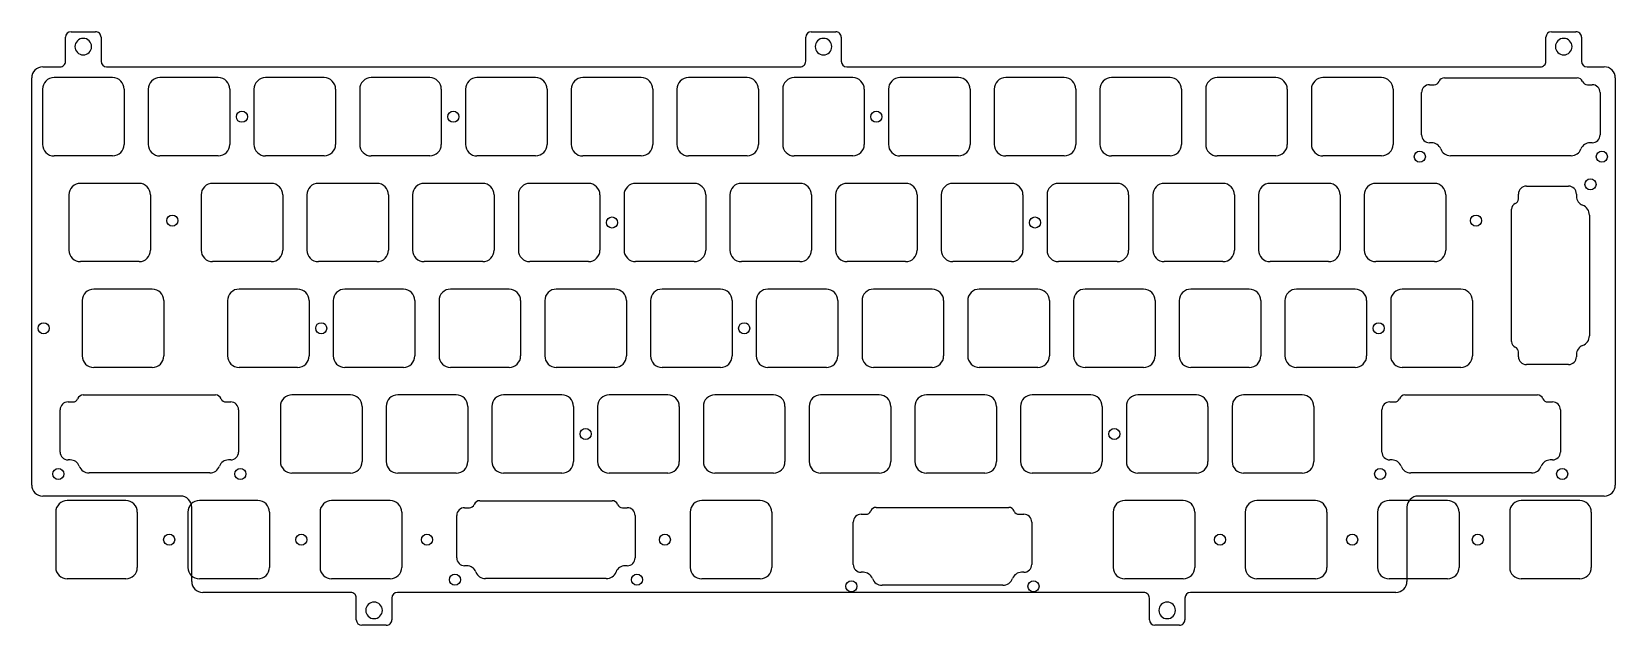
# Model space of a CAD drawing. Header units: millimetres. Extents: x -9 to 276, y -92 to 15.
import ezdxf

# ---------------------------------------------------------------- set-up
doc = ezdxf.new("R2010")
doc.units = ezdxf.units.MM
doc.header["$MEASUREMENT"] = 0
doc.layers.add('BLACK', color=7, linetype='CONTINUOUS')
doc.layers.add('Edge.Cuts', color=53, linetype='CONTINUOUS')

msp = doc.modelspace()

# ---------------------------------------------------------------- linework, layer by layer
at = {"layer": 'BLACK', "linetype": 'Continuous'}
for p, q in [((12.41875, -31.05), (1.868749, -31.05)), ((-0.20625, -33.125), (-0.20625, -43.075001)), ((14.49375, -33.125), (14.49375, -43.075)), ((12.41875, -45.15), (1.86875, -45.15))]:
    msp.add_line(p, q, dxfattribs=at)
at = {"layer": 'BLACK'}
for centre, radius, start, end in [((1.868754, -33.125004), 2.075004, 90.00013806, 179.99988955), ((12.41875, -33.125), 2.075, 0, 90), ((1.868752, -43.074998), 2.075002, 180.00008284, 269.99994478), ((12.41875, -43.075), 2.075, 270, 0)]:
    msp.add_arc(centre, radius, start, end, dxfattribs=at)
at = {"layer": 'Edge.Cuts', "linetype": 'Continuous'}
for p, q in [((-3.2, 10), (-3.2, 14.33)), ((-2.2, 15.33), (2.2, 15.33)), ((3.2, 14.33), (3.2, 10)), ((130.15, 10), (130.15, 14.33)), ((131.15, 15.33), (135.55, 15.33)), ((136.55, 14.33), (136.55, 10)), ((263.5, 10), (263.5, 14.33)), ((264.5, 15.33), (268.9, 15.33)), ((269.9, 14.33), (269.9, 10)), ((-7.3, 9), (-4.2, 9)), ((4.2, 9), (129.15, 9)), ((137.55, 9), (262.5, 9)), ((270.9, 9), (274, 9)), ((-9.3, -66.34), (-9.3, 7)), ((5.275, 7.05), (-5.275, 7.05)), ((24.325, 7.05), (13.775, 7.05)), ((43.375, 7.05), (32.825, 7.05)), ((62.425, 7.05), (51.875, 7.05)), ((81.475, 7.05), (70.925, 7.05)), ((100.525, 7.05), (89.975, 7.05)), ((119.575, 7.05), (109.025, 7.05)), ((138.625, 7.05), (128.075, 7.05)), ((157.675, 7.05), (147.125, 7.05)), ((176.725, 7.05), (166.175, 7.05)), ((195.775, 7.05), (185.225, 7.05)), ((214.825, 7.05), (204.275, 7.05)), ((233.875, 7.05), (223.325, 7.05)), ((242.52436, 5.77544), (243.38997, 5.77544)), ((245.24718, 7.0276), (269.10242, 7.0276)), ((270.95963, 5.77544), (271.82524, 5.77544)), ((276, 7), (276, -66.34)), ((-7.35, 4.975), (-7.35, -4.975)), ((7.35, 4.975), (7.35, -4.975)), ((11.7, 4.975), (11.7, -4.975)), ((26.4, 4.975), (26.4, -4.975)), ((30.75, 4.975), (30.75, -4.975)), ((45.45, 4.975), (45.45, -4.975)), ((49.8, 4.975), (49.8, -4.975)), ((64.5, 4.975), (64.5, -4.975)), ((68.85, 4.975), (68.85, -4.975)), ((83.55, 4.975), (83.55, -4.975)), ((87.9, 4.975), (87.9, -4.975)), ((102.6, 4.975), (102.6, -4.975)), ((106.95, 4.975), (106.95, -4.975)), ((121.65, 4.975), (121.65, -4.975)), ((126, 4.975), (126, -4.975)), ((140.7, 4.975), (140.7, -4.975)), ((145.05, 4.975), (145.05, -4.975)), ((159.75, 4.975), (159.75, -4.975)), ((164.1, 4.975), (164.1, -4.975)), ((178.8, 4.975), (178.8, -4.975)), ((183.15, 4.975), (183.15, -4.975)), ((197.85, 4.975), (197.85, -4.975)), ((202.2, 4.975), (202.2, -4.975)), ((216.9, 4.975), (216.9, -4.975)), ((221.25, 4.975), (221.25, -4.975)), ((235.95, 4.975), (235.95, -4.975)), ((241.09936, -3.25044), (241.09936, 4.35044)), ((273.25024, 4.35044), (273.25024, -3.25044)), ((242.9284, -4.67544), (242.52436, -4.67544)), ((271.82524, -4.67544), (271.4212, -4.67544)), ((5.275, -7.05), (-5.275, -7.05)), ((24.325, -7.05), (13.775, -7.05)), ((43.375, -7.05), (32.825, -7.05)), ((62.425, -7.05), (51.875, -7.05)), ((81.475, -7.05), (70.925, -7.05)), ((100.525, -7.05), (89.975, -7.05)), ((119.575, -7.05), (109.025, -7.05)), ((138.625, -7.05), (128.075, -7.05)), ((157.675, -7.05), (147.125, -7.05)), ((176.725, -7.05), (166.175, -7.05)), ((195.775, -7.05), (185.225, -7.05)), ((214.825, -7.05), (204.275, -7.05)), ((233.875, -7.05), (223.325, -7.05)), ((268.0503, -7.01191), (246.2993, -7.01191)), ((-2.587499, -14.074999), (-2.587499, -24.025001)), ((10.0375, -12), (-0.5125, -12)), ((12.112501, -14.075), (12.112501, -24.025)), ((21.225, -14.075), (21.225, -24.025)), ((33.85, -12), (23.3, -12)), ((35.925, -14.075), (35.925, -24.025)), ((40.275, -14.075), (40.275, -24.025)), ((52.9, -12), (42.35, -12)), ((54.975, -14.075), (54.975, -24.025)), ((59.325, -14.075), (59.325, -24.025)), ((71.95, -12), (61.4, -12)), ((74.025, -14.075), (74.025, -24.025)), ((78.375, -14.075), (78.375, -24.025)), ((91, -12), (80.45, -12)), ((93.075, -14.075), (93.075, -24.025)), ((97.425, -14.075), (97.425, -24.025)), ((110.05, -12), (99.5, -12)), ((112.125, -14.075), (112.125, -24.025)), ((116.475, -14.075), (116.475, -24.025)), ((129.1, -12), (118.55, -12)), ((131.175, -14.075), (131.175, -24.025)), ((135.525, -14.075), (135.525, -24.025)), ((148.15, -12), (137.6, -12)), ((150.225, -14.075), (150.225, -24.025)), ((154.575, -14.075), (154.575, -24.025)), ((167.2, -12), (156.65, -12)), ((169.275, -14.075), (169.275, -24.025)), ((173.625, -14.075), (173.625, -24.025)), ((186.25, -12), (175.7, -12)), ((188.325, -14.075), (188.325, -24.025)), ((192.675, -14.075), (192.675, -24.025)), ((205.3, -12), (194.75, -12)), ((207.375, -14.075), (207.375, -24.025)), ((211.725, -14.075), (211.725, -24.025)), ((224.35, -12), (213.8, -12)), ((226.425, -14.075), (226.425, -24.025)), ((230.775, -14.075), (230.775, -24.025)), ((243.4, -12), (232.85, -12)), ((245.475, -14.075), (245.475, -24.025)), ((258.54331, -14.79037), (258.54331, -13.92476)), ((259.96831, -12.49976), (267.56919, -12.49976)), ((268.99419, -13.92476), (268.99419, -14.3288)), ((257.29115, -40.50282), (257.29115, -16.64758)), ((271.33066, -17.6997), (271.33066, -39.4507)), ((10.0375, -26.100001), (-0.5125, -26.1)), ((33.85, -26.1), (23.3, -26.1)), ((52.9, -26.1), (42.35, -26.1)), ((71.95, -26.1), (61.4, -26.1)), ((91, -26.1), (80.45, -26.1)), ((110.05, -26.1), (99.5, -26.1)), ((129.1, -26.1), (118.55, -26.1)), ((148.15, -26.1), (137.6, -26.1)), ((167.2, -26.1), (156.65, -26.1)), ((186.25, -26.1), (175.7, -26.1)), ((205.3, -26.1), (194.75, -26.1)), ((224.35, -26.1), (213.8, -26.1)), ((243.4, -26.1), (232.85, -26.1)), ((38.6125, -31.05), (28.0625, -31.05)), ((57.6625, -31.05), (47.1125, -31.05)), ((76.7125, -31.05), (66.1625, -31.05)), ((95.7625, -31.05), (85.2125, -31.05)), ((114.8125, -31.05), (104.2625, -31.05)), ((133.8625, -31.05), (123.3125, -31.05)), ((152.9125, -31.05), (142.3625, -31.05)), ((171.9625, -31.05), (161.4125, -31.05)), ((191.0125, -31.05), (180.4625, -31.05)), ((210.0625, -31.05), (199.5125, -31.05)), ((229.1125, -31.05), (218.5625, -31.05)), ((248.16875, -31.05), (237.618749, -31.05)), ((25.9875, -33.125), (25.9875, -43.075)), ((40.6875, -33.125), (40.6875, -43.075)), ((45.0375, -33.125), (45.0375, -43.075)), ((59.7375, -33.125), (59.7375, -43.075)), ((64.0875, -33.125), (64.0875, -43.075)), ((78.7875, -33.125), (78.7875, -43.075)), ((83.1375, -33.125), (83.1375, -43.075)), ((97.8375, -33.125), (97.8375, -43.075)), ((102.1875, -33.125), (102.1875, -43.075)), ((116.8875, -33.125), (116.8875, -43.075)), ((121.2375, -33.125), (121.2375, -43.075)), ((135.9375, -33.125), (135.9375, -43.075)), ((140.2875, -33.125), (140.2875, -43.075)), ((154.9875, -33.125), (154.9875, -43.075)), ((159.3375, -33.125), (159.3375, -43.075)), ((174.0375, -33.125), (174.0375, -43.075)), ((178.3875, -33.125), (178.3875, -43.075)), ((193.0875, -33.125), (193.0875, -43.075)), ((197.4375, -33.125), (197.4375, -43.075)), ((212.1375, -33.125), (212.1375, -43.075)), ((216.4875, -33.125), (216.4875, -43.075)), ((231.1875, -33.125), (231.1875, -43.075)), ((235.54375, -33.125), (235.54375, -43.075001)), ((250.24375, -33.125), (250.24375, -43.075)), ((258.54331, -43.22564), (258.54331, -42.36003)), ((38.6125, -45.15), (28.0625, -45.15)), ((57.6625, -45.15), (47.1125, -45.15)), ((76.7125, -45.15), (66.1625, -45.15)), ((95.7625, -45.15), (85.2125, -45.15)), ((114.8125, -45.15), (104.2625, -45.15)), ((133.8625, -45.15), (123.3125, -45.15)), ((152.9125, -45.15), (142.3625, -45.15)), ((171.9625, -45.15), (161.4125, -45.15)), ((191.0125, -45.15), (180.4625, -45.15)), ((210.0625, -45.15), (199.5125, -45.15)), ((229.1125, -45.15), (218.5625, -45.15)), ((248.16875, -45.15), (237.61875, -45.15)), ((267.56919, -44.65064), (259.96831, -44.65064)), ((268.99419, -42.8216), (268.99419, -43.22564)), ((-0.02157, -50.1224), (23.83367, -50.1224)), ((48.1375, -50.1), (37.5875, -50.1)), ((67.1875, -50.1), (56.6375, -50.1)), ((86.2375, -50.1), (75.6875, -50.1)), ((105.2875, -50.1), (94.7375, -50.1)), ((124.3375, -50.1), (113.7875, -50.1)), ((143.3875, -50.1), (132.8375, -50.1)), ((162.4375, -50.1), (151.8875, -50.1)), ((181.4875, -50.1), (170.9375, -50.1)), ((200.5375, -50.1), (189.9875, -50.1)), ((219.5875, -50.1), (209.0375, -50.1)), ((238.10343, -50.1224), (261.95867, -50.1224)), ((-4.16939, -60.40044), (-4.16939, -52.79956)), ((-2.74439, -51.37456), (-1.87878, -51.37456)), ((25.69088, -51.37456), (26.55649, -51.37456)), ((27.98149, -52.79956), (27.98149, -60.40044)), ((35.5125, -52.175), (35.5125, -62.125)), ((50.2125, -52.175), (50.2125, -62.125)), ((54.5625, -52.175), (54.5625, -62.125)), ((69.2625, -52.175), (69.2625, -62.125)), ((73.6125, -52.175), (73.6125, -62.125)), ((88.3125, -52.175), (88.3125, -62.125)), ((92.6625, -52.175), (92.6625, -62.125)), ((107.3625, -52.175), (107.3625, -62.125)), ((111.7125, -52.175), (111.7125, -62.125)), ((126.4125, -52.175), (126.4125, -62.125)), ((130.7625, -52.175), (130.7625, -62.125)), ((145.4625, -52.175), (145.4625, -62.125)), ((149.8125, -52.175), (149.8125, -62.125)), ((164.5125, -52.175), (164.5125, -62.125)), ((168.8625, -52.175), (168.8625, -62.125)), ((183.5625, -52.175), (183.5625, -62.125)), ((187.9125, -52.175), (187.9125, -62.125)), ((202.6125, -52.175), (202.6125, -62.125)), ((206.9625, -52.175), (206.9625, -62.125)), ((221.6625, -52.175), (221.6625, -62.125)), ((233.95561, -60.40044), (233.95561, -52.79956)), ((235.38061, -51.37456), (236.24622, -51.37456)), ((263.81588, -51.37456), (264.68149, -51.37456)), ((266.10649, -52.79956), (266.10649, -60.40044)), ((-2.34035, -61.82544), (-2.74439, -61.82544)), ((26.55649, -61.82544), (26.15245, -61.82544)), ((235.78465, -61.82544), (235.38061, -61.82544)), ((264.68149, -61.82544), (264.27745, -61.82544)), ((22.78155, -64.16191), (1.03055, -64.16191)), ((48.1375, -64.2), (37.5875, -64.2)), ((67.1875, -64.2), (56.6375, -64.2)), ((86.2375, -64.2), (75.6875, -64.2)), ((105.2875, -64.2), (94.7375, -64.2)), ((124.3375, -64.2), (113.7875, -64.2)), ((143.3875, -64.2), (132.8375, -64.2)), ((162.4375, -64.2), (151.8875, -64.2)), ((181.4875, -64.2), (170.9375, -64.2)), ((200.5375, -64.2), (189.9875, -64.2)), ((219.5875, -64.2), (209.0375, -64.2)), ((260.90655, -64.16191), (239.15555, -64.16191)), ((17.525, -68.34), (-7.3, -68.34)), ((274, -68.34), (240.45625, -68.34)), ((-4.96875, -71.225), (-4.96875, -81.175001)), ((7.65625, -69.15), (-2.893751, -69.15)), ((9.73125, -71.225), (9.73125, -81.175)), ((18.84375, -71.225), (18.84375, -81.175001)), ((19.525, -83.7), (19.525, -70.34)), ((31.46875, -69.15), (20.918749, -69.15)), ((33.54375, -71.225), (33.54375, -81.175)), ((42.65625, -71.225), (42.65625, -81.175001)), ((55.28125, -69.15), (44.731249, -69.15)), ((57.35625, -71.225), (57.35625, -81.175)), ((68.69311, -70.42456), (69.55872, -70.42456)), ((71.41593, -69.1724), (95.27117, -69.1724)), ((97.12838, -70.42456), (97.99399, -70.42456)), ((109.33125, -71.225), (109.33125, -81.175001)), ((121.95625, -69.15), (111.406249, -69.15)), ((124.03125, -71.225), (124.03125, -81.175)), ((142.85343, -70.363025), (166.70867, -70.363025)), ((185.53125, -71.225), (185.53125, -81.175001)), ((198.15625, -69.15), (187.606249, -69.15)), ((200.23125, -71.225), (200.23125, -81.175)), ((209.34375, -71.225), (209.34375, -81.175001)), ((221.96875, -69.15), (211.418749, -69.15)), ((224.04375, -71.225), (224.04375, -81.175)), ((233.15625, -71.225), (233.15625, -81.175001)), ((245.78125, -69.15), (235.231249, -69.15)), ((238.45625, -70.34), (238.45625, -83.7)), ((247.85625, -71.225), (247.85625, -81.175)), ((256.96875, -71.225), (256.96875, -81.175001)), ((269.59375, -69.15), (259.043749, -69.15)), ((271.66875, -71.225), (271.66875, -81.175)), ((67.26811, -79.45044), (67.26811, -71.84956)), ((99.41899, -71.84956), (99.41899, -79.45044)), ((138.70561, -80.641065), (138.70561, -73.040185)), ((140.13061, -71.615185), (140.99622, -71.615185)), ((168.56588, -71.615185), (169.43149, -71.615185)), ((170.85649, -73.040185), (170.85649, -80.641065)), ((69.09715, -80.87544), (68.69311, -80.87544)), ((97.99399, -80.87544), (97.58995, -80.87544)), ((140.53465, -82.066065), (140.13061, -82.066065)), ((169.43149, -82.066065), (169.02745, -82.066065)), ((7.65625, -83.25), (-2.89375, -83.25)), ((31.46875, -83.25), (20.91875, -83.25)), ((55.28125, -83.25), (44.73125, -83.25)), ((94.21905, -83.21191), (72.46805, -83.21191)), ((121.95625, -83.25), (111.40625, -83.25)), ((165.65655, -84.402535), (143.90555, -84.402535)), ((198.15625, -83.25), (187.60625, -83.25)), ((221.96875, -83.25), (211.41875, -83.25)), ((245.78125, -83.25), (235.23125, -83.25)), ((269.59375, -83.25), (259.04375, -83.25)), ((48.187498, -85.7), (21.525, -85.7)), ((49.187498, -90.62), (49.187498, -86.7)), ((55.5875, -86.7), (55.5875, -90.62)), ((191.0625, -85.7), (56.5875, -85.7)), ((192.0625, -90.62), (192.0625, -86.7)), ((198.4625, -86.7), (198.4625, -90.62)), ((236.45625, -85.7), (199.4625, -85.7)), ((54.5875, -91.62), (50.187498, -91.62)), ((197.4625, -91.62), (193.0625, -91.62))]:
    msp.add_line(p, q, dxfattribs=at)
at = {"layer": 'Edge.Cuts'}
for centre in [(28.575, 0), (66.675, 0), (142.875, 0), (240.775, -7.2), (273.575, -7.2), (271.51875, -12.175), (16.04875, -18.7), (95.25, -19.05), (171.45, -19.05), (250.9012, -18.7), (-7.14375, -38.1), (42.8625, -38.1), (119.0625, -38.1), (233.3625, -38.1), (90.4875, -57.15), (185.7375, -57.15), (-4.49375, -64.35), (28.30625, -64.35), (233.63125, -64.35), (266.43125, -64.35), (15.478125, -76.2), (39.290625, -76.2), (61.9125, -76.2), (104.775, -76.2), (204.7875, -76.2), (228.6, -76.2), (251.221875, -76.2), (66.94375, -83.4), (99.74375, -83.4), (138.38125, -84.590625), (171.18125, -84.590625)]:
    msp.add_circle(centre, 1, dxfattribs=at)
for centre, radius, start, end in [((-2.199954, 14.329983), 1.000046, 90.00263556, 179.99902602), ((2.200046, 14.329983), 1.000017, 0.00097407, 90.00263556), ((131.150046, 14.329983), 1.000046, 90.00263556, 179.99902602), ((135.550046, 14.329983), 1.000017, 0.00097407, 90.00263556), ((264.500046, 14.329983), 1.000046, 90.00263556, 179.99902602), ((268.900046, 14.329983), 1.000017, 0.00097407, 90.00263556), ((0, 12.63), 1.5, 0, 180), ((0, 12.63), 1.5, 180, 0), ((133.35, 12.63), 1.5, 0, 180), ((133.35, 12.63), 1.5, 180, 0), ((266.7, 12.63), 1.5, 0, 180), ((266.7, 12.63), 1.5, 180, 0), ((-7.299954, 6.999983), 2.000046, 90.00131779, 179.999513), ((-4.199954, 9.999983), 0.999954, 269.99736435, 0.00097407), ((4.200046, 9.999983), 0.999983, 179.99902602, 269.99736435), ((129.150046, 9.999983), 0.999954, 269.99736435, 0.00097407), ((137.550046, 9.999983), 0.999983, 179.99902602, 269.99736435), ((262.500046, 9.999983), 0.999954, 269.99736435, 0.00097407), ((270.900046, 9.999983), 0.999983, 179.99902602, 269.99736435), ((274.000046, 6.999983), 2.000017, 0.00048703, 90.00131779), ((-5.275028, 4.974985), 2.074972, 89.99922686, 179.99958581), ((5.274972, 4.974985), 2.075015, 0.00041418, 89.99922686), ((13.774972, 4.974985), 2.074972, 89.99922686, 179.99958581), ((24.324972, 4.974985), 2.075015, 0.00041418, 89.99922686), ((32.824972, 4.974985), 2.074972, 89.99922686, 179.99958581), ((43.374972, 4.974985), 2.075015, 0.00041418, 89.99922686), ((51.874972, 4.974985), 2.074972, 89.99922686, 179.99958581), ((62.424972, 4.974985), 2.075015, 0.00041418, 89.99922686), ((70.924972, 4.974985), 2.074972, 89.99922686, 179.99958581), ((81.474972, 4.974985), 2.075015, 0.00041418, 89.99922686), ((89.974972, 4.974985), 2.074972, 89.99922686, 179.99958581), ((100.524972, 4.974985), 2.075015, 0.00041418, 89.99922686), ((109.024972, 4.974985), 2.074972, 89.99922686, 179.99958581), ((119.574972, 4.974985), 2.075015, 0.00041418, 89.99922686), ((128.074972, 4.974985), 2.074972, 89.99922686, 179.99958581), ((138.624972, 4.974985), 2.075015, 0.00041418, 89.99922686), ((147.124972, 4.974985), 2.074972, 89.99922686, 179.99958581), ((157.674972, 4.974985), 2.075015, 0.00041418, 89.99922686), ((166.174972, 4.974985), 2.074972, 89.99922686, 179.99958581), ((176.724972, 4.974985), 2.075015, 0.00041418, 89.99922686), ((185.224972, 4.974985), 2.074972, 89.99922686, 179.99958581), ((195.774972, 4.974985), 2.075015, 0.00041418, 89.99922686), ((204.274972, 4.974985), 2.074972, 89.99922686, 179.99958581), ((214.824972, 4.974985), 2.075015, 0.00041418, 89.99922686), ((223.324972, 4.974985), 2.074972, 89.99922686, 179.99958581), ((233.874972, 4.974985), 2.075015, 0.00041418, 89.99922686), ((242.52436, 4.35044), 1.425, 90, 180), ((243.38997, 6.70385), 0.928411, 270, 337.97729805), ((245.2472, 5.9526), 1.075006, 90.00106597, 157.97610066), ((269.1024, 5.9526), 1.075, 22.02389934, 89.99893403), ((270.9596, 6.7039), 0.92846, 202.02625676, 270.00185132), ((271.82524, 4.35044), 1.425, 0, 90), ((-5.275028, -4.975015), 2.074985, 179.99958581, 270.00077315), ((5.274972, -4.975015), 2.075028, 270.00077315, 0.00041418), ((13.774972, -4.975015), 2.074985, 179.99958581, 270.00077315), ((24.324972, -4.975015), 2.075028, 270.00077315, 0.00041418), ((32.824972, -4.975015), 2.074985, 179.99958581, 270.00077315), ((43.374972, -4.975015), 2.075028, 270.00077315, 0.00041418), ((51.874972, -4.975015), 2.074985, 179.99958581, 270.00077315), ((62.424972, -4.975015), 2.075028, 270.00077315, 0.00041418), ((70.924972, -4.975015), 2.074985, 179.99958581, 270.00077315), ((81.474972, -4.975015), 2.075028, 270.00077315, 0.00041418), ((89.974972, -4.975015), 2.074985, 179.99958581, 270.00077315), ((100.524972, -4.975015), 2.075028, 270.00077315, 0.00041418), ((109.024972, -4.975015), 2.074985, 179.99958581, 270.00077315), ((119.574972, -4.975015), 2.075028, 270.00077315, 0.00041418), ((128.074972, -4.975015), 2.074985, 179.99958581, 270.00077315), ((138.624972, -4.975015), 2.075028, 270.00077315, 0.00041418), ((147.124972, -4.975015), 2.074985, 179.99958581, 270.00077315), ((157.674972, -4.975015), 2.075028, 270.00077315, 0.00041418), ((166.174972, -4.975015), 2.074985, 179.99958581, 270.00077315), ((176.724972, -4.975015), 2.075028, 270.00077315, 0.00041418), ((185.224972, -4.975015), 2.074985, 179.99958581, 270.00077315), ((195.774972, -4.975015), 2.075028, 270.00077315, 0.00041418), ((204.274972, -4.975015), 2.074985, 179.99958581, 270.00077315), ((214.824972, -4.975015), 2.075028, 270.00077315, 0.00041418), ((223.324972, -4.975015), 2.074985, 179.99958581, 270.00077315), ((233.874972, -4.975015), 2.075028, 270.00077315, 0.00041418), ((242.52436, -3.25044), 1.425, 180, 270), ((242.92841, -6.40037), 1.72493, 20.54597615, 90.00033216), ((271.4212, -6.4004), 1.724938, 90, 159.45340178), ((271.8252, -3.2504), 1.42504, 270.00160826, 359.99839174), ((246.29931, -5.13696), 1.87495, 200.54592343, 269.99969441), ((268.0503, -5.137), 1.874943, 270, 339.45493501), ((-0.512528, -14.075015), 2.074971, 89.99922686, 179.9995582), ((10.037472, -14.075015), 2.075015, 0.00041418, 89.99922686), ((23.299972, -14.075015), 2.074972, 89.99922686, 179.99958581), ((33.849972, -14.075015), 2.075015, 0.00041418, 89.99922686), ((42.349972, -14.075015), 2.074972, 89.99922686, 179.99958581), ((52.899972, -14.075015), 2.075015, 0.00041418, 89.99922686), ((61.399972, -14.075015), 2.074972, 89.99922686, 179.99958581), ((71.949972, -14.075015), 2.075015, 0.00041418, 89.99922686), ((80.449972, -14.075015), 2.074972, 89.99922686, 179.99958581), ((90.999972, -14.075015), 2.075015, 0.00041418, 89.99922686), ((99.499972, -14.075015), 2.074972, 89.99922686, 179.99958581), ((110.049972, -14.075015), 2.075015, 0.00041418, 89.99922686), ((118.549972, -14.075015), 2.074972, 89.99922686, 179.99958581), ((129.099972, -14.075015), 2.075015, 0.00041418, 89.99922686), ((137.599972, -14.075015), 2.074972, 89.99922686, 179.99958581), ((148.149972, -14.075015), 2.075015, 0.00041418, 89.99922686), ((156.649972, -14.075015), 2.074972, 89.99922686, 179.99958581), ((167.199972, -14.075015), 2.075015, 0.00041418, 89.99922686), ((175.699972, -14.075015), 2.074972, 89.99922686, 179.99958581), ((186.249972, -14.075015), 2.075015, 0.00041418, 89.99922686), ((194.749972, -14.075015), 2.074972, 89.99922686, 179.99958581), ((205.299972, -14.075015), 2.075015, 0.00041418, 89.99922686), ((213.799972, -14.075015), 2.074972, 89.99922686, 179.99958581), ((224.349972, -14.075015), 2.075015, 0.00041418, 89.99922686), ((232.849972, -14.075015), 2.074972, 89.99922686, 179.99958581), ((243.399972, -14.075015), 2.075015, 0.00041418, 89.99922686), ((259.96831, -13.92476), 1.425, 90, 180), ((267.56915, -13.9248), 1.42504, 0.00160826, 89.99839174), ((258.36615, -16.6476), 1.075, 112.02389934, 179.99893403), ((257.61485, -14.7904), 0.92846, 292.02625676, 0.00185132), ((270.71915, -14.3288), 1.724938, 180, 249.45340178), ((269.45575, -17.6997), 1.874943, 0, 69.45493501), ((-0.512528, -24.025015), 2.074985, 179.99961342, 270.00077315), ((10.037472, -24.025015), 2.075029, 270.00077315, 0.00041418), ((23.299972, -24.025015), 2.074985, 179.99958581, 270.00077315), ((33.849972, -24.025015), 2.075028, 270.00077315, 0.00041418), ((42.349972, -24.025015), 2.074985, 179.99958581, 270.00077315), ((52.899972, -24.025015), 2.075028, 270.00077315, 0.00041418), ((61.399972, -24.025015), 2.074985, 179.99958581, 270.00077315), ((71.949972, -24.025015), 2.075028, 270.00077315, 0.00041418), ((80.449972, -24.025015), 2.074985, 179.99958581, 270.00077315), ((90.999972, -24.025015), 2.075028, 270.00077315, 0.00041418), ((99.499972, -24.025015), 2.074985, 179.99958581, 270.00077315), ((110.049972, -24.025015), 2.075028, 270.00077315, 0.00041418), ((118.549972, -24.025015), 2.074985, 179.99958581, 270.00077315), ((129.099972, -24.025015), 2.075028, 270.00077315, 0.00041418), ((137.599972, -24.025015), 2.074985, 179.99958581, 270.00077315), ((148.149972, -24.025015), 2.075028, 270.00077315, 0.00041418), ((156.649972, -24.025015), 2.074985, 179.99958581, 270.00077315), ((167.199972, -24.025015), 2.075028, 270.00077315, 0.00041418), ((175.699972, -24.025015), 2.074985, 179.99958581, 270.00077315), ((186.249972, -24.025015), 2.075028, 270.00077315, 0.00041418), ((194.749972, -24.025015), 2.074985, 179.99958581, 270.00077315), ((205.299972, -24.025015), 2.075028, 270.00077315, 0.00041418), ((213.799972, -24.025015), 2.074985, 179.99958581, 270.00077315), ((224.349972, -24.025015), 2.075028, 270.00077315, 0.00041418), ((232.849972, -24.025015), 2.074985, 179.99958581, 270.00077315), ((243.399972, -24.025015), 2.075028, 270.00077315, 0.00041418), ((28.062472, -33.125015), 2.074972, 89.99922686, 179.99958581), ((38.612472, -33.125015), 2.075015, 0.00041418, 89.99922686), ((47.112472, -33.125015), 2.074972, 89.99922686, 179.99958581), ((57.662472, -33.125015), 2.075015, 0.00041418, 89.99922686), ((66.162472, -33.125015), 2.074972, 89.99922686, 179.99958581), ((76.712472, -33.125015), 2.075015, 0.00041418, 89.99922686), ((85.212472, -33.125015), 2.074972, 89.99922686, 179.99958581), ((95.762472, -33.125015), 2.075015, 0.00041418, 89.99922686), ((104.262472, -33.125015), 2.074972, 89.99922686, 179.99958581), ((114.812472, -33.125015), 2.075015, 0.00041418, 89.99922686), ((123.312472, -33.125015), 2.074972, 89.99922686, 179.99958581), ((133.862472, -33.125015), 2.075015, 0.00041418, 89.99922686), ((142.362472, -33.125015), 2.074972, 89.99922686, 179.99958581), ((152.912472, -33.125015), 2.075015, 0.00041418, 89.99922686), ((161.412472, -33.125015), 2.074972, 89.99922686, 179.99958581), ((171.962472, -33.125015), 2.075015, 0.00041418, 89.99922686), ((180.462472, -33.125015), 2.074972, 89.99922686, 179.99958581), ((191.012472, -33.125015), 2.075015, 0.00041418, 89.99922686), ((199.512472, -33.125015), 2.074972, 89.99922686, 179.99958581), ((210.062472, -33.125015), 2.075015, 0.00041418, 89.99922686), ((218.562472, -33.125015), 2.074972, 89.99922686, 179.99958581), ((229.112472, -33.125015), 2.075015, 0.00041418, 89.99922686), ((237.6188, -33.125), 2.07505, 90.00140823, 180), ((248.1688, -33.125), 2.075, 0, 90.00138062), ((269.45571, -39.45069), 1.87495, 290.54592343, 359.99969441), ((258.36615, -40.5028), 1.075006, 180.00106597, 247.97610066), ((257.6149, -42.36003), 0.928411, 0, 67.97729805), ((270.71912, -42.82159), 1.72493, 110.54597615, 180.00033216), ((28.062472, -43.075015), 2.074985, 179.99958581, 270.00077315), ((38.612472, -43.075015), 2.075028, 270.00077315, 0.00041418), ((47.112472, -43.075015), 2.074985, 179.99958581, 270.00077315), ((57.662472, -43.075015), 2.075028, 270.00077315, 0.00041418), ((66.162472, -43.075015), 2.074985, 179.99958581, 270.00077315), ((76.712472, -43.075015), 2.075028, 270.00077315, 0.00041418), ((85.212472, -43.075015), 2.074985, 179.99958581, 270.00077315), ((95.762472, -43.075015), 2.075028, 270.00077315, 0.00041418), ((104.262472, -43.075015), 2.074985, 179.99958581, 270.00077315), ((114.812472, -43.075015), 2.075028, 270.00077315, 0.00041418), ((123.312472, -43.075015), 2.074985, 179.99958581, 270.00077315), ((133.862472, -43.075015), 2.075028, 270.00077315, 0.00041418), ((142.362472, -43.075015), 2.074985, 179.99958581, 270.00077315), ((152.912472, -43.075015), 2.075028, 270.00077315, 0.00041418), ((161.412472, -43.075015), 2.074985, 179.99958581, 270.00077315), ((171.962472, -43.075015), 2.075028, 270.00077315, 0.00041418), ((180.462472, -43.075015), 2.074985, 179.99958581, 270.00077315), ((191.012472, -43.075015), 2.075028, 270.00077315, 0.00041418), ((199.512472, -43.075015), 2.074985, 179.99958581, 270.00077315), ((210.062472, -43.075015), 2.075028, 270.00077315, 0.00041418), ((218.562472, -43.075015), 2.074985, 179.99958581, 270.00077315), ((229.112472, -43.075015), 2.075028, 270.00077315, 0.00041418), ((237.6188, -43.075), 2.075, 180.00002761, 269.99861938), ((248.1688, -43.075), 2.07495, 269.99861938, 0), ((259.96831, -43.22564), 1.425, 180, 270), ((267.56919, -43.22564), 1.425, 270, 0), ((-1.87878, -50.44615), 0.928411, 270, 337.97729805), ((-0.02155, -51.1974), 1.075006, 90.00106597, 157.97610066), ((23.83365, -51.1974), 1.075, 22.02389934, 89.99893403), ((25.69085, -50.4461), 0.92846, 202.02625676, 270.00185132), ((37.587472, -52.175015), 2.074972, 89.99922686, 179.99958581), ((48.137472, -52.175015), 2.075015, 0.00041418, 89.99922686), ((56.637472, -52.175015), 2.074972, 89.99922686, 179.99958581), ((67.187472, -52.175015), 2.075015, 0.00041418, 89.99922686), ((75.687472, -52.175015), 2.074972, 89.99922686, 179.99958581), ((86.237472, -52.175015), 2.075015, 0.00041418, 89.99922686), ((94.737472, -52.175015), 2.074972, 89.99922686, 179.99958581), ((105.287472, -52.175015), 2.075015, 0.00041418, 89.99922686), ((113.787472, -52.175015), 2.074972, 89.99922686, 179.99958581), ((124.337472, -52.175015), 2.075015, 0.00041418, 89.99922686), ((132.837472, -52.175015), 2.074972, 89.99922686, 179.99958581), ((143.387472, -52.175015), 2.075015, 0.00041418, 89.99922686), ((151.887472, -52.175015), 2.074972, 89.99922686, 179.99958581), ((162.437472, -52.175015), 2.075015, 0.00041418, 89.99922686), ((170.937472, -52.175015), 2.074972, 89.99922686, 179.99958581), ((181.487472, -52.175015), 2.075015, 0.00041418, 89.99922686), ((189.987472, -52.175015), 2.074972, 89.99922686, 179.99958581), ((200.537472, -52.175015), 2.075015, 0.00041418, 89.99922686), ((209.037472, -52.175015), 2.074972, 89.99922686, 179.99958581), ((219.587472, -52.175015), 2.075015, 0.00041418, 89.99922686), ((236.24622, -50.44615), 0.928411, 270, 337.97729805), ((238.10345, -51.1974), 1.075006, 90.00106597, 157.97610066), ((261.95865, -51.1974), 1.075, 22.02389934, 89.99893403), ((263.81585, -50.4461), 0.92846, 202.02625676, 270.00185132), ((-2.74439, -52.79956), 1.425, 90, 180), ((26.55649, -52.79956), 1.425, 0, 90), ((235.38061, -52.79956), 1.425, 90, 180), ((264.68149, -52.79956), 1.425, 0, 90), ((-2.74439, -60.40044), 1.425, 180, 270), ((-2.34034, -63.55037), 1.72493, 20.54597615, 90.00033216), ((26.15245, -63.5504), 1.724938, 90, 159.45340178), ((26.55645, -60.4004), 1.42504, 270.00160826, 359.99839174), ((37.587472, -62.125015), 2.074985, 179.99958581, 270.00077315), ((48.137472, -62.125015), 2.075028, 270.00077315, 0.00041418), ((56.637472, -62.125015), 2.074985, 179.99958581, 270.00077315), ((67.187472, -62.125015), 2.075028, 270.00077315, 0.00041418), ((75.687472, -62.125015), 2.074985, 179.99958581, 270.00077315), ((86.237472, -62.125015), 2.075028, 270.00077315, 0.00041418), ((94.737472, -62.125015), 2.074985, 179.99958581, 270.00077315), ((105.287472, -62.125015), 2.075028, 270.00077315, 0.00041418), ((113.787472, -62.125015), 2.074985, 179.99958581, 270.00077315), ((124.337472, -62.125015), 2.075028, 270.00077315, 0.00041418), ((132.837472, -62.125015), 2.074985, 179.99958581, 270.00077315), ((143.387472, -62.125015), 2.075028, 270.00077315, 0.00041418), ((151.887472, -62.125015), 2.074985, 179.99958581, 270.00077315), ((162.437472, -62.125015), 2.075028, 270.00077315, 0.00041418), ((170.937472, -62.125015), 2.074985, 179.99958581, 270.00077315), ((181.487472, -62.125015), 2.075028, 270.00077315, 0.00041418), ((189.987472, -62.125015), 2.074985, 179.99958581, 270.00077315), ((200.537472, -62.125015), 2.075028, 270.00077315, 0.00041418), ((209.037472, -62.125015), 2.074985, 179.99958581, 270.00077315), ((219.587472, -62.125015), 2.075028, 270.00077315, 0.00041418), ((235.38061, -60.40044), 1.425, 180, 270), ((235.78466, -63.55037), 1.72493, 20.54597615, 90.00033216), ((264.27745, -63.5504), 1.724938, 90, 159.45340178), ((264.68145, -60.4004), 1.42504, 270.00160826, 359.99839174), ((1.03056, -62.28696), 1.87495, 200.54592343, 269.99969441), ((22.78155, -62.287), 1.874943, 270, 339.45493501), ((239.15556, -62.28696), 1.87495, 200.54592343, 269.99969441), ((260.90655, -62.287), 1.874943, 270, 339.45493501), ((-7.299954, -66.340017), 1.999983, 179.999513, 269.99868219), ((17.525046, -70.340017), 2.000017, 0.00048703, 90.00131779), ((240.456246, -70.340017), 1.999996, 89.99988541, 179.99951298), ((274.000046, -66.340017), 1.999954, 269.99868219, 0.00048703), ((-2.893746, -71.225004), 2.075004, 90.00013806, 179.99988955), ((7.65625, -71.225), 2.075, 0, 90), ((20.91875, -71.225), 2.075, 90.00002761, 180), ((31.4688, -71.225), 2.075, 0, 90.00138062), ((44.7313, -71.225), 2.07505, 90.0014082, 180), ((55.2813, -71.225), 2.075, 0, 90.00138062), ((68.69311, -71.84956), 1.425, 90, 180), ((69.55872, -69.49615), 0.928411, 270, 337.97729805), ((71.41595, -70.2474), 1.075006, 90.00106597, 157.97610066), ((95.27115, -70.2474), 1.075, 22.02389934, 89.99893403), ((97.12835, -69.4961), 0.92846, 202.02625676, 270.00185132), ((97.99399, -71.84956), 1.425, 0, 90), ((111.4063, -71.225), 2.07505, 90.0014082, 180), ((121.9563, -71.225), 2.075, 0, 90.00138062), ((140.996223, -70.686778), 0.928407, 269.99981486, 337.97740026), ((142.853436, -71.438014), 1.074989, 90.00031979, 157.97636435), ((166.70865, -71.438025), 1.075, 22.02389934, 89.99893403), ((168.56575, -70.686925), 0.92826, 202.01712759, 270.0080241), ((187.6063, -71.225), 2.07505, 90.0014082, 180), ((198.1563, -71.225), 2.075, 0, 90.00138062), ((211.4188, -71.225), 2.07505, 90.0014082, 180), ((221.9688, -71.225), 2.075, 0, 90.00138062), ((235.2313, -71.225), 2.07505, 90.0014082, 180), ((245.7813, -71.225), 2.075, 0, 90.00138062), ((259.0438, -71.225), 2.07505, 90.0014082, 180), ((269.5938, -71.225), 2.075, 0, 90.00138062), ((140.130611, -73.040186), 1.425001, 90.00004021, 179.99995979), ((169.43149, -73.040185), 1.425, 0, 90), ((68.69311, -79.45044), 1.425, 180, 270), ((97.99395, -79.4504), 1.42504, 270.00160826, 359.99839174), ((-2.893748, -81.174998), 2.075002, 180.00008284, 269.99994478), ((7.65625, -81.175), 2.075, 270, 0), ((20.91875, -81.175), 2.075, 180.00002761, 270), ((31.4688, -81.175), 2.07495, 269.99861935, 0), ((44.7313, -81.175), 2.075, 180.00002761, 269.99861938), ((55.2813, -81.175), 2.07495, 269.99861935, 0), ((69.09716, -82.60037), 1.72493, 20.54597615, 90.00033216), ((72.46806, -81.33696), 1.87495, 200.54592343, 269.99969441), ((94.21905, -81.337), 1.874943, 270, 339.45493501), ((97.58995, -82.6004), 1.724938, 90, 159.45340178), ((111.4063, -81.175), 2.075, 180.00002761, 269.99861938), ((121.9563, -81.175), 2.07495, 269.99861935, 0), ((140.130611, -80.641064), 1.425001, 180.00004021, 269.99995979), ((140.53466, -83.790997), 1.724932, 20.54603836, 90.00033216), ((169.0275, -83.791065), 1.724999, 90.00166075, 159.45274057), ((169.43145, -80.641025), 1.42504, 270.00160826, 359.99839174), ((187.6063, -81.175), 2.075, 180.00002761, 269.99861938), ((198.1563, -81.175), 2.07495, 269.99861935, 0), ((211.4188, -81.175), 2.075, 180.00002761, 269.99861938), ((221.9688, -81.175), 2.07495, 269.99861935, 0), ((235.2313, -81.175), 2.075, 180.00002761, 269.99861938), ((245.7813, -81.175), 2.07495, 269.99861935, 0), ((259.0438, -81.175), 2.075, 180.00002761, 269.99861938), ((269.5938, -81.175), 2.07495, 269.99861935, 0), ((21.525046, -83.700017), 1.999983, 179.999513, 269.99868219), ((143.905564, -82.527574), 1.874961, 200.5461953, 269.99957218), ((165.65663, -82.527685), 1.874847, 269.99755518, 339.45579401), ((236.456246, -83.700017), 2.000004, 270.00011459, 0.00048701), ((48.187546, -86.700017), 1.000017, 0.00097408, 90.00275015), ((52.3875, -88.92), 1.5, 0, 180), ((56.587546, -86.700017), 1.000046, 90.00263556, 179.99902602), ((191.062546, -86.700017), 1.000017, 0.00097407, 90.00263556), ((195.2625, -88.92), 1.5, 0, 180), ((199.462546, -86.700017), 1.000046, 90.00263556, 179.99902602), ((50.187546, -90.620017), 0.999983, 179.99902602, 269.99724976), ((52.3875, -88.92), 1.5, 180, 0), ((54.587546, -90.620017), 0.999954, 269.99736435, 0.00097407), ((193.062546, -90.620017), 0.999983, 179.99902602, 269.99736435), ((195.2625, -88.92), 1.5, 180, 0), ((197.462546, -90.620017), 0.999954, 269.99736435, 0.00097407)]:
    msp.add_arc(centre, radius, start, end, dxfattribs=at)

doc.saveas('drawing.dxf')
